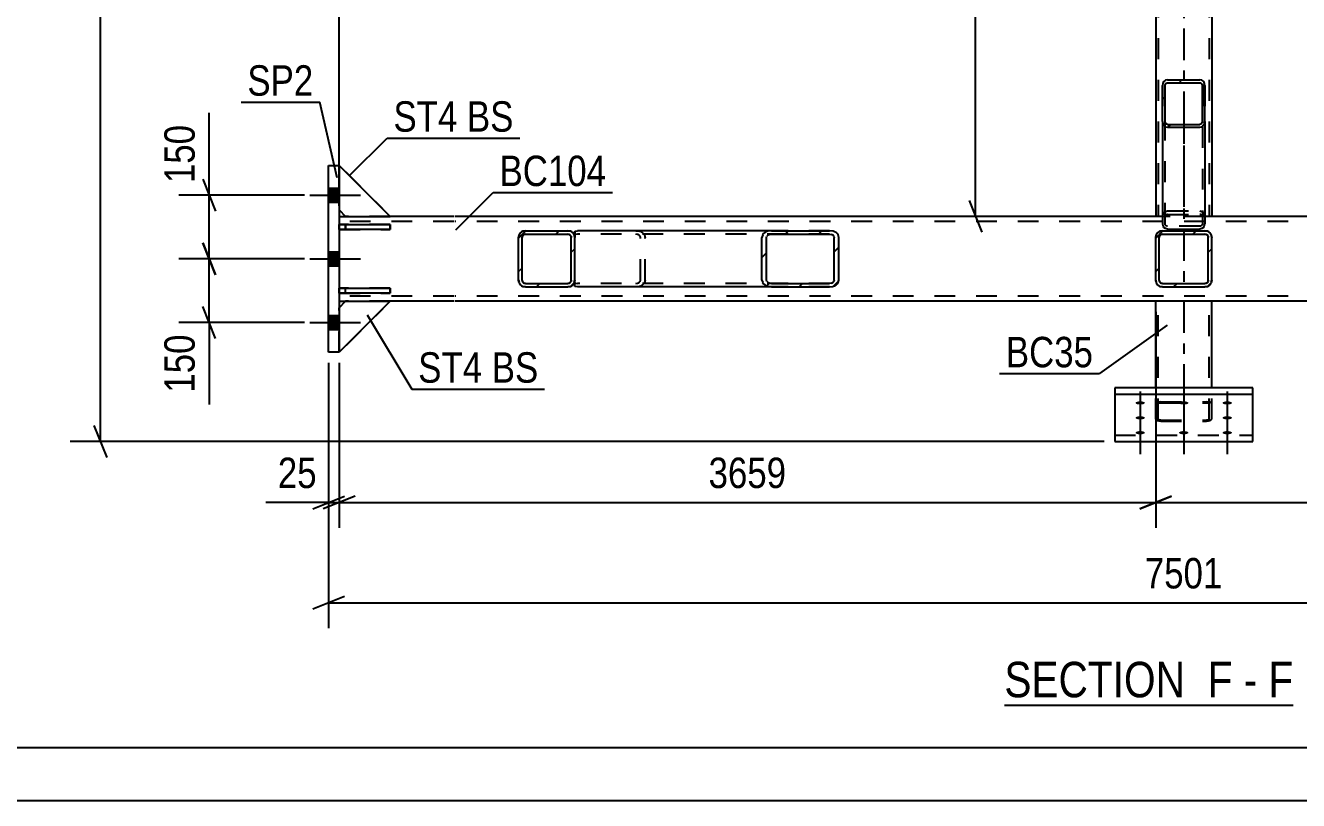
# Model space of a CAD drawing. Header units: millimetres. Extents: x -90 to 751, y -346 to 248.
# Drawn here: x 0.3 to 120.2, y -346.2 to -273.3 of the extents above; entities that cross this region are included whole.
import ezdxf

# ---------------------------------------------------------------- set-up
doc = ezdxf.new("R2010")
doc.units = ezdxf.units.MM
doc.linetypes.add('DXK_LINE_DOT2', pattern=[3.9198, 1.9599, -1.9599])
doc.linetypes.add('DXK_LINE_DOT3', pattern=[5.9187, 2.979, -0.9799, 0.9799, -0.9799])
doc.styles.add('Arial Narrow', font='ARIALN.TTF', dxfattribs={"height": 0.2})

# ---------------------------------------------------------------- blocks, each defined once
blk = doc.blocks.new('Unknown-389633021-1131')
at = {"color": 5, "linetype": 'Continuous'}
for p, q in [((-85.26, -341.23), (745.74, -341.23)), ((-90.26, -346.23), (750.74, -346.23))]:
    blk.add_line(p, q, dxfattribs=at)
blk = doc.blocks.new('Unknown-389633021-17 - 12815')
at = {"color": 6, "linetype": 'Continuous'}
blk.add_line((92.54, -337.26), (119.75, -337.26), dxfattribs=at)
at = {"color": 0, "linetype": 'Continuous'}
for points in [[(110.64, -336.51), (110.64, -333.01), (92.54, -333.01), (92.54, -336.51)], [(114.04, -336.51), (114.04, -333.01), (111.69, -333.01), (111.69, -336.51)], [(116.36, -336.51), (116.36, -333.01), (115.09, -333.01), (115.09, -336.51)], [(119.75, -336.51), (119.75, -333.01), (117.41, -333.01), (117.41, -336.51)]]:
    blk.add_wipeout(points, dxfattribs=at)
at = {"color": 7, "linetype": 'Continuous', "style": 'Arial Narrow'}
for s, p in [('SECTION ', (92.54, -336.51)), ('F', (111.69, -336.51)), ('F', (117.41, -336.51)), ('-', (115.09, -336.51))]:
    blk.add_text(s, height=3.34, dxfattribs=at).set_placement(p)
blk = doc.blocks.new('Part-389633021-12823 - 12815')
at = {"linetype": 'Continuous'}
h = blk.add_hatch(dxfattribs=at)
h.set_pattern_fill('', scale=0.7, style=0, pattern_type=0)
h.set_pattern_definition([(45, (111.7747, -221.967), (-1.57154, 1.57154), [])])
h.paths.add_polyline_path([(111.59, -222.07), (111.77, -221.97), (111.93, -221.66), (112.03, -221.21), (112.07, -220.67), (112.07, -213.05), (111.83, -213.05), (111.83, -220.67), (111.81, -220.94), (111.76, -221.17), (111.68, -221.32), (111.59, -221.37), (107.27, -221.37), (107.18, -221.32), (107.1, -221.17), (107.05, -220.94), (107.03, -220.67), (107.03, -213.05), (106.79, -213.05), (106.79, -220.67), (106.83, -221.21), (106.93, -221.66), (107.09, -221.97), (107.27, -222.07)])
at = {"color": 7, "linetype": 'DXK_LINE_DOT2'}
for p, q in [((106.83, -211.61), (106.79, -211.75)), ((106.79, -211.75), (106.79, -220.67)), ((106.93, -211.5), (106.83, -211.61)), ((107.09, -211.42), (106.93, -211.5)), ((107.03, -211.75), (107.05, -211.68)), ((107.03, -211.75), (107.03, -291.23)), ((107.05, -211.68), (107.1, -211.63)), ((107.27, -211.39), (107.09, -211.42)), ((107.1, -211.63), (107.18, -211.59)), ((107.18, -211.59), (107.27, -211.57)), ((111.59, -211.39), (107.27, -211.39)), ((111.59, -211.57), (107.27, -211.57)), ((111.77, -211.42), (111.59, -211.39)), ((111.59, -211.57), (111.68, -211.59)), ((111.68, -211.59), (111.76, -211.63)), ((111.76, -211.63), (111.81, -211.68)), ((111.93, -211.5), (111.77, -211.42)), ((111.81, -211.68), (111.83, -211.75)), ((111.83, -211.75), (111.83, -291.23)), ((112.03, -211.61), (111.93, -211.5)), ((112.07, -211.75), (112.03, -211.61)), ((112.07, -213.05), (112.07, -211.75)), ((112.07, -220.67), (112.07, -213.05)), ((112.07, -291.23), (106.79, -291.23))]:
    blk.add_line(p, q, dxfattribs=at)
at = {"color": 2, "linetype": 'Continuous'}
for p, q in [((106.79, -213.05), (107.03, -213.05)), ((106.79, -220.67), (106.79, -213.05)), ((107.03, -220.67), (107.03, -213.05)), ((112.07, -213.05), (111.83, -213.05)), ((111.83, -213.05), (111.83, -220.67)), ((112.07, -220.67), (112.07, -213.05)), ((106.79, -220.67), (106.79, -291.23)), ((106.79, -220.67), (106.83, -221.21)), ((107.05, -220.94), (107.03, -220.67)), ((107.27, -221.37), (107.18, -221.32)), ((107.27, -221.37), (111.59, -221.37)), ((111.68, -221.32), (111.59, -221.37)), ((111.83, -220.67), (111.81, -220.94)), ((112.03, -221.21), (112.07, -220.67)), ((112.07, -220.67), (112.07, -291.23)), ((107.09, -221.97), (107.27, -222.07)), ((107.27, -222.07), (111.59, -222.07)), ((111.59, -222.07), (111.77, -221.97))]:
    blk.add_line(p, q, dxfattribs=at)
at = {"color": 7, "linetype": 'DXK_LINE_DOT3'}
blk.add_line((109.43, -214.36), (109.43, -291.23), dxfattribs=at)
at = {"color": 2, "linetype": 'Continuous'}
for centre, radius, start, end in [((108.45, -221.08), 1.63, 184.648, 213.1155), ((107.86, -220.87), 0.816, 184.648, 213.1155), ((111, -220.87), 0.816, 326.8845, 355.352), ((110.41, -221.08), 1.63, 326.8845, 355.352)]:
    blk.add_arc(centre, radius, start, end, dxfattribs=at)
blk = doc.blocks.new('Part-389633021-12825 - 12815')
at = {"linetype": 'Continuous'}
h = blk.add_hatch(dxfattribs=at)
h.set_pattern_fill('', scale=0.7, style=0, pattern_type=0)
h.set_pattern_definition([(45, (111.1347, -282.7992), (-1.57154, 1.57154), [])])
h.paths.add_polyline_path([(110.95, -282.84), (111.13, -282.8), (111.29, -282.68), (111.39, -282.51), (111.43, -282.3), (111.43, -278.91), (111.39, -278.71), (111.29, -278.54), (111.13, -278.42), (110.95, -278.38), (107.91, -278.38), (107.73, -278.42), (107.57, -278.54), (107.47, -278.71), (107.43, -278.91), (107.43, -282.3), (107.47, -282.51), (107.57, -282.68), (107.73, -282.8), (107.91, -282.84)])
h.paths.add_polyline_path([(107.82, -282.55), (107.74, -282.49), (107.69, -282.41), (107.67, -282.3), (107.67, -278.91), (107.69, -278.81), (107.74, -278.72), (107.82, -278.67), (107.91, -278.65), (110.95, -278.65), (111.04, -278.67), (111.12, -278.72), (111.17, -278.81), (111.19, -278.91), (111.19, -282.3), (111.17, -282.41), (111.12, -282.49), (111.04, -282.55), (110.95, -282.57), (107.91, -282.57)])
at = {"color": 2, "linetype": 'Continuous'}
for p, q in [((107.47, -278.71), (107.43, -278.91)), ((107.43, -282.3), (107.43, -278.91)), ((107.67, -278.91), (107.69, -278.81)), ((107.67, -282.3), (107.67, -278.91)), ((107.69, -278.81), (107.74, -278.72)), ((107.91, -278.38), (107.73, -278.42)), ((107.74, -278.72), (107.82, -278.67)), ((107.82, -278.67), (107.91, -278.65)), ((107.91, -278.38), (110.95, -278.38)), ((107.91, -278.65), (110.95, -278.65)), ((111.13, -278.42), (110.95, -278.38)), ((110.95, -278.65), (111.04, -278.67)), ((111.04, -278.67), (111.12, -278.72)), ((111.12, -278.72), (111.17, -278.81)), ((111.17, -278.81), (111.19, -278.91)), ((111.19, -282.3), (111.19, -278.91)), ((111.43, -278.91), (111.39, -278.71)), ((111.43, -282.3), (111.43, -278.91)), ((107.43, -282.3), (107.43, -291.92)), ((107.43, -282.3), (107.47, -282.51)), ((107.69, -282.41), (107.67, -282.3)), ((107.74, -282.49), (107.69, -282.41)), ((107.73, -282.8), (107.91, -282.84)), ((107.82, -282.55), (107.74, -282.49)), ((107.91, -282.57), (107.82, -282.55)), ((107.91, -282.57), (110.95, -282.57)), ((107.91, -282.84), (110.95, -282.84)), ((111.04, -282.55), (110.95, -282.57)), ((110.95, -282.84), (111.13, -282.8)), ((111.12, -282.49), (111.04, -282.55)), ((111.17, -282.41), (111.12, -282.49)), ((111.19, -282.3), (111.17, -282.41)), ((111.39, -282.51), (111.43, -282.3)), ((111.43, -282.3), (111.43, -291.92)), ((107.43, -291.92), (107.47, -292.11)), ((107.47, -292.11), (107.52, -292.19)), ((107.57, -292.28), (107.52, -292.19)), ((107.73, -292.39), (107.57, -292.28)), ((107.91, -292.43), (107.73, -292.39)), ((107.91, -292.43), (110.95, -292.43)), ((111.13, -292.39), (110.95, -292.43)), ((111.29, -292.28), (111.13, -292.39)), ((111.34, -292.19), (111.29, -292.28)), ((111.34, -292.19), (111.39, -292.11)), ((111.39, -292.11), (111.43, -291.92))]:
    blk.add_line(p, q, dxfattribs=at)
at = {"color": 7, "linetype": 'DXK_LINE_DOT2'}
for p, q in [((107.43, -278.91), (107.43, -282.3)), ((107.67, -291.92), (107.67, -278.91)), ((111.19, -278.91), (111.19, -291.92)), ((111.43, -278.91), (111.43, -282.3)), ((107.43, -291.23), (107.45, -291.23)), ((107.7, -291.23), (107.43, -291.23)), ((107.45, -291.23), (107.47, -291.13)), ((107.47, -291.13), (107.57, -290.91)), ((107.57, -290.91), (107.73, -290.77)), ((107.74, -291.15), (107.7, -291.23)), ((107.73, -290.77), (107.91, -290.72)), ((107.82, -291.07), (107.74, -291.15)), ((107.91, -291.05), (107.82, -291.07)), ((107.91, -290.72), (110.95, -290.72)), ((107.91, -291.05), (110.95, -291.05)), ((110.95, -290.72), (111.13, -290.77)), ((111.04, -291.07), (110.95, -291.05)), ((111.12, -291.15), (111.04, -291.07)), ((111.16, -291.23), (111.12, -291.15)), ((111.13, -290.77), (111.29, -290.91)), ((111.43, -291.23), (111.16, -291.23)), ((111.29, -290.91), (111.39, -291.13)), ((111.39, -291.13), (111.41, -291.23)), ((111.41, -291.23), (111.43, -291.23)), ((107.69, -292.02), (107.67, -291.92)), ((107.74, -292.1), (107.69, -292.02)), ((107.82, -292.15), (107.74, -292.1)), ((107.91, -292.17), (107.82, -292.15)), ((110.95, -292.17), (107.91, -292.17)), ((111.04, -292.15), (110.95, -292.17)), ((111.12, -292.1), (111.04, -292.15)), ((111.17, -292.02), (111.12, -292.1)), ((111.19, -291.92), (111.17, -292.02))]:
    blk.add_line(p, q, dxfattribs=at)
at = {"color": 7, "linetype": 'DXK_LINE_DOT3'}
blk.add_line((109.43, -280.61), (109.43, -297.52), dxfattribs=at)
at = {"color": 2, "linetype": 'Continuous'}
for centre, start, end in [((107.95, -278.88), 115.7427, 160.5021), ((110.91, -278.88), 19.4979, 64.2573), ((107.95, -282.34), 199.4979, 244.2573), ((110.91, -282.34), 295.7427, 340.5021)]:
    blk.add_arc(centre, 0.511, start, end, dxfattribs=at)
blk = doc.blocks.new('Part-389633021-12817 - 12815')
at = {"linetype": 'Continuous'}
h = blk.add_hatch(dxfattribs=at)
h.set_pattern_fill('', scale=0.7, style=0, pattern_type=0)
h.set_pattern_definition([(45, (76.416, -297.8168), (-1.57154, 1.57154), [])])
h.paths.add_polyline_path([(76.08, -297.87), (76.42, -297.82), (76.7, -297.68), (76.89, -297.47), (76.96, -297.23), (76.96, -293.23), (76.89, -292.98), (76.7, -292.77), (76.42, -292.63), (76.08, -292.59), (70.59, -292.59), (70.25, -292.63), (69.97, -292.77), (69.78, -292.98), (69.71, -293.23), (69.71, -297.23), (69.78, -297.47), (69.97, -297.68), (70.25, -297.82), (70.59, -297.87)])
h.paths.add_polyline_path([(70.42, -297.52), (70.28, -297.45), (70.18, -297.35), (70.15, -297.23), (70.15, -293.23), (70.18, -293.1), (70.28, -293), (70.42, -292.93), (70.59, -292.91), (76.08, -292.91), (76.25, -292.93), (76.39, -293), (76.49, -293.1), (76.52, -293.23), (76.52, -297.23), (76.49, -297.35), (76.39, -297.45), (76.25, -297.52), (76.08, -297.55), (70.59, -297.55)])
at = {"color": 2, "linetype": 'Continuous'}
for p, q in [((52.07, -292.62), (52.33, -292.59)), ((52.07, -292.62), (52.07, -293.23)), ((70.59, -292.59), (52.33, -292.59)), ((69.78, -292.98), (69.71, -293.23)), ((69.71, -297.23), (69.71, -293.23)), ((70.15, -293.23), (70.18, -293.1)), ((70.15, -297.23), (70.15, -293.23)), ((70.59, -292.59), (70.25, -292.63)), ((70.42, -292.93), (70.59, -292.91)), ((70.59, -292.59), (76.08, -292.59)), ((70.59, -292.91), (76.08, -292.91)), ((76.42, -292.63), (76.08, -292.59)), ((76.08, -292.91), (76.25, -292.93)), ((76.49, -293.1), (76.52, -293.23)), ((76.52, -297.23), (76.52, -293.23)), ((76.96, -293.23), (76.89, -292.98)), ((76.96, -297.23), (76.96, -293.23)), ((52.07, -297.82), (52.07, -297.23)), ((69.71, -297.23), (69.78, -297.47)), ((70.18, -297.35), (70.15, -297.23)), ((76.52, -297.23), (76.49, -297.35)), ((76.89, -297.47), (76.96, -297.23)), ((52.07, -297.83), (52.07, -297.82)), ((52.33, -297.87), (52.07, -297.83)), ((70.59, -297.87), (52.33, -297.87)), ((70.25, -297.82), (70.59, -297.87)), ((70.59, -297.55), (70.42, -297.52)), ((70.59, -297.55), (76.08, -297.55)), ((70.59, -297.87), (76.08, -297.87)), ((76.25, -297.52), (76.08, -297.55)), ((76.08, -297.87), (76.42, -297.82))]:
    blk.add_line(p, q, dxfattribs=at)
at = {"color": 7, "linetype": 'DXK_LINE_DOT2'}
for p, q in [((52.07, -292.97), (52.07, -292.62)), ((52.16, -292.93), (52.07, -292.97)), ((52.07, -297.68), (52.07, -293.23)), ((52.33, -292.91), (52.16, -292.93)), ((76.08, -292.91), (52.33, -292.91)), ((57.82, -292.59), (58.16, -292.63)), ((57.99, -292.93), (57.82, -292.91)), ((58.26, -293.23), (58.23, -293.1)), ((58.26, -297.23), (58.26, -293.23)), ((58.63, -292.98), (58.7, -293.23)), ((58.7, -297.23), (58.7, -293.23)), ((76.08, -292.59), (70.59, -292.59)), ((58.23, -297.35), (58.26, -297.23)), ((58.7, -297.23), (58.63, -297.47)), ((52.07, -297.48), (52.16, -297.52)), ((52.16, -297.52), (52.33, -297.55)), ((76.08, -297.55), (52.33, -297.55)), ((57.82, -297.55), (57.99, -297.52)), ((58.16, -297.82), (57.82, -297.87)), ((76.08, -297.87), (70.59, -297.87))]:
    blk.add_line(p, q, dxfattribs=at)
for centre, radius, start, end in [((57.89, -293.32), 0.401, 32.4104, 75.4453), ((57.95, -293.41), 0.802, 32.4104, 75.4453), ((57.89, -297.13), 0.401, 284.5547, 327.5896), ((57.95, -297.04), 0.802, 284.5547, 327.5896)]:
    blk.add_arc(centre, radius, start, end, dxfattribs=at)
at = {"color": 2, "linetype": 'Continuous'}
for centre, radius, start, end in [((70.45, -293.41), 0.802, 104.5547, 147.5896), ((70.52, -293.32), 0.401, 104.5547, 147.5896), ((76.15, -293.32), 0.401, 32.4104, 75.4453), ((76.21, -293.41), 0.802, 32.4104, 75.4453), ((70.52, -297.13), 0.401, 212.4104, 255.4453), ((76.15, -297.13), 0.401, 284.5547, 327.5896), ((70.45, -297.04), 0.802, 212.4104, 255.4453), ((76.21, -297.04), 0.802, 284.5547, 327.5896)]:
    blk.add_arc(centre, radius, start, end, dxfattribs=at)
blk = doc.blocks.new('Part-389633021-12819 - 12815')
at = {"linetype": 'Continuous'}
h = blk.add_hatch(dxfattribs=at)
h.set_pattern_fill('', scale=0.7, style=0, pattern_type=0)
h.set_pattern_definition([(45, (51.676, -297.8168), (-1.57154, 1.57154), [])])
h.paths.add_polyline_path([(51.43, -297.87), (51.68, -297.82), (51.88, -297.68), (52.02, -297.47), (52.07, -297.23), (52.07, -293.23), (52.02, -292.98), (51.88, -292.77), (51.68, -292.63), (51.43, -292.59), (47.43, -292.59), (47.19, -292.63), (46.98, -292.77), (46.84, -292.98), (46.79, -293.23), (46.79, -297.23), (46.84, -297.47), (46.98, -297.68), (47.19, -297.82), (47.43, -297.87)])
h.paths.add_polyline_path([(47.31, -297.52), (47.2, -297.45), (47.14, -297.35), (47.11, -297.23), (47.11, -293.23), (47.14, -293.1), (47.2, -293), (47.31, -292.93), (47.43, -292.91), (51.43, -292.91), (51.55, -292.93), (51.66, -293), (51.73, -293.1), (51.75, -293.23), (51.75, -297.23), (51.73, -297.35), (51.66, -297.45), (51.55, -297.52), (51.43, -297.55), (47.43, -297.55)])
at = {"color": 7, "linetype": 'DXK_LINE_DOT2'}
for p, q in [((46.79, -293.23), (46.84, -292.98)), ((46.79, -297.23), (46.79, -293.23)), ((47.14, -293.1), (47.11, -293.23)), ((47.11, -297.23), (47.11, -293.23)), ((47.19, -292.63), (47.43, -292.59)), ((47.43, -292.91), (47.31, -292.93)), ((47.43, -292.59), (51.43, -292.59)), ((47.43, -292.91), (51.43, -292.91)), ((51.43, -292.59), (51.68, -292.63)), ((51.55, -292.93), (51.43, -292.91)), ((51.75, -293.23), (51.73, -293.1)), ((51.75, -297.23), (51.75, -293.23)), ((52.02, -292.98), (52.07, -293.23)), ((52.07, -297.23), (52.07, -293.23)), ((46.84, -297.47), (46.79, -297.23)), ((47.11, -297.23), (47.14, -297.35)), ((51.73, -297.35), (51.75, -297.23)), ((52.07, -297.23), (52.02, -297.47)), ((47.43, -297.87), (47.19, -297.82)), ((47.31, -297.52), (47.43, -297.55)), ((47.43, -297.55), (51.43, -297.55)), ((47.43, -297.87), (51.43, -297.87)), ((51.43, -297.55), (51.55, -297.52)), ((51.68, -297.82), (51.43, -297.87))]:
    blk.add_line(p, q, dxfattribs=at)
at = {"color": 2, "linetype": 'Continuous'}
for p, q in [((46.84, -292.98), (46.79, -293.23)), ((46.79, -297.23), (46.79, -293.23)), ((47.11, -293.23), (47.14, -293.1)), ((47.11, -297.23), (47.11, -293.23)), ((47.43, -292.59), (47.19, -292.63)), ((47.31, -292.93), (47.43, -292.91)), ((47.43, -292.59), (51.43, -292.59)), ((47.43, -292.91), (51.43, -292.91)), ((51.68, -292.63), (51.43, -292.59)), ((51.43, -292.91), (51.55, -292.93)), ((51.73, -293.1), (51.75, -293.23)), ((51.75, -297.23), (51.75, -293.23)), ((52.07, -293.23), (52.02, -292.98)), ((52.07, -297.23), (52.07, -293.23)), ((46.79, -297.23), (46.84, -297.47)), ((47.14, -297.35), (47.11, -297.23)), ((51.75, -297.23), (51.73, -297.35)), ((52.02, -297.47), (52.07, -297.23)), ((47.19, -297.82), (47.43, -297.87)), ((47.43, -297.55), (47.31, -297.52)), ((47.43, -297.55), (51.43, -297.55)), ((47.43, -297.87), (51.43, -297.87)), ((51.55, -297.52), (51.43, -297.55)), ((51.43, -297.87), (51.68, -297.82))]:
    blk.add_line(p, q, dxfattribs=at)
at = {"color": 7, "linetype": 'DXK_LINE_DOT2'}
for centre, radius, start, end in [((47.43, -293.23), 0.64, 112.5, 157.5), ((47.43, -293.23), 0.32, 112.5, 157.5), ((51.43, -293.23), 0.32, 22.5, 67.5), ((51.43, -293.23), 0.64, 22.5, 67.5), ((47.43, -297.23), 0.32, 202.5, 247.5), ((51.43, -297.23), 0.32, 292.5, 337.5), ((47.43, -297.23), 0.64, 202.5, 247.5), ((51.43, -297.23), 0.64, 292.5, 337.5)]:
    blk.add_arc(centre, radius, start, end, dxfattribs=at)
at = {"color": 2, "linetype": 'Continuous'}
for centre, radius, start, end in [((47.43, -293.23), 0.64, 112.5, 157.5), ((47.43, -293.23), 0.32, 112.5, 157.5), ((51.43, -293.23), 0.32, 22.5, 67.5), ((51.43, -293.23), 0.64, 22.5, 67.5), ((47.43, -297.23), 0.32, 202.5, 247.5), ((51.43, -297.23), 0.32, 292.5, 337.5), ((47.43, -297.23), 0.64, 202.5, 247.5), ((51.43, -297.23), 0.64, 292.5, 337.5)]:
    blk.add_arc(centre, radius, start, end, dxfattribs=at)
blk = doc.blocks.new('Part-389633021-12824 - 12815')
at = {"color": 2, "linetype": 'Continuous'}
for p, q in [((106.79, -307.38), (106.79, -299.23)), ((112.07, -307.38), (112.07, -299.23))]:
    blk.add_line(p, q, dxfattribs=at)
at = {"color": 7, "linetype": 'DXK_LINE_DOT2'}
for p, q in [((112.07, -299.23), (106.79, -299.23)), ((106.79, -299.23), (106.79, -299.23)), ((106.79, -299.23), (106.79, -299.23)), ((107.03, -310.34), (107.03, -299.23)), ((111.83, -310.34), (111.83, -299.23)), ((112.07, -299.23), (112.07, -299.23)), ((112.07, -299.23), (112.07, -299.23)), ((106.79, -310.34), (106.79, -307.38)), ((112.07, -310.34), (112.07, -307.38)), ((106.83, -308.8), (106.79, -308.86)), ((106.79, -310.34), (106.79, -308.86)), ((106.93, -308.74), (106.83, -308.8)), ((107.09, -308.71), (106.93, -308.74)), ((107.03, -308.86), (107.05, -308.83)), ((107.05, -308.83), (107.1, -308.8)), ((107.27, -308.7), (107.09, -308.71)), ((107.1, -308.8), (107.18, -308.78)), ((107.18, -308.78), (107.27, -308.78)), ((107.27, -308.7), (111.59, -308.7)), ((107.27, -308.78), (111.59, -308.78)), ((111.77, -308.71), (111.59, -308.7)), ((111.59, -308.78), (111.68, -308.78)), ((111.68, -308.78), (111.76, -308.8)), ((111.76, -308.8), (111.81, -308.83)), ((111.93, -308.74), (111.77, -308.71)), ((111.81, -308.83), (111.83, -308.86)), ((112.03, -308.8), (111.93, -308.74)), ((112.07, -308.86), (112.03, -308.8)), ((106.79, -310.34), (106.83, -310.4)), ((106.83, -310.4), (106.93, -310.45)), ((106.93, -310.45), (107.09, -310.49)), ((107.05, -310.37), (107.03, -310.34)), ((107.1, -310.4), (107.05, -310.37)), ((107.09, -310.49), (107.27, -310.5)), ((107.18, -310.41), (107.1, -310.4)), ((107.27, -310.42), (107.18, -310.41)), ((107.27, -310.42), (111.59, -310.42)), ((107.27, -310.5), (111.59, -310.5)), ((111.68, -310.41), (111.59, -310.42)), ((111.59, -310.5), (111.77, -310.49)), ((111.76, -310.4), (111.68, -310.41)), ((111.81, -310.37), (111.76, -310.4)), ((111.77, -310.49), (111.93, -310.45)), ((111.83, -310.34), (111.81, -310.37)), ((111.93, -310.45), (112.03, -310.4)), ((112.03, -310.4), (112.07, -310.34))]:
    blk.add_line(p, q, dxfattribs=at)
at = {"color": 7, "linetype": 'DXK_LINE_DOT3'}
blk.add_line((109.43, -299.23), (109.43, -309.6), dxfattribs=at)
blk = doc.blocks.new('Part-389633021-12832 - 12815')
at = {"color": 2, "linetype": 'Continuous'}
for p, q in [((28.89, -286.43), (29.89, -286.43)), ((28.89, -304.03), (28.89, -286.43)), ((29.89, -286.43), (29.89, -304.03)), ((29.89, -304.03), (28.89, -304.03))]:
    blk.add_line(p, q, dxfattribs=at)
blk = doc.blocks.new('Bolt-389633021-12900 - 12815')
at = {"linetype": 'Continuous'}
for points in [[(29.89, -289.89), (29.89, -288.57), (28.89, -288.57), (28.89, -289.89)], [(29.89, -289.89), (29.89, -288.57), (28.89, -288.57), (28.89, -289.89)], [(29.89, -289.89), (29.89, -288.57), (28.89, -288.57), (28.89, -289.89)], [(29.89, -289.89), (29.89, -288.57), (28.89, -288.57), (28.89, -289.89)], [(29.89, -295.89), (29.89, -294.57), (28.89, -294.57), (28.89, -295.89)], [(29.89, -295.89), (29.89, -294.57), (28.89, -294.57), (28.89, -295.89)], [(29.89, -301.89), (29.89, -300.57), (28.89, -300.57), (28.89, -301.89)], [(29.89, -301.89), (29.89, -300.57), (28.89, -300.57), (28.89, -301.89)], [(29.89, -301.89), (29.89, -300.57), (28.89, -300.57), (28.89, -301.89)], [(29.89, -301.89), (29.89, -300.57), (28.89, -300.57), (28.89, -301.89)]]:
    blk.add_hatch(color=1, dxfattribs=at).paths.add_polyline_path(points)
at = {"color": 1, "linetype": 'Continuous'}
for p, q in [((28.89, -288.57), (29.89, -288.57)), ((28.89, -288.57), (29.89, -288.57)), ((28.89, -288.57), (29.89, -288.57)), ((28.89, -288.57), (29.89, -288.57)), ((27.13, -289.23), (31.89, -289.23)), ((27.13, -289.23), (31.89, -289.23)), ((27.13, -289.23), (31.89, -289.23)), ((27.13, -289.23), (31.89, -289.23)), ((28.89, -289.89), (29.89, -289.89)), ((28.89, -289.89), (29.89, -289.89)), ((28.89, -289.89), (29.89, -289.89)), ((28.89, -289.89), (29.89, -289.89)), ((28.89, -294.57), (29.89, -294.57)), ((28.89, -294.57), (29.89, -294.57)), ((27.13, -295.23), (31.89, -295.23)), ((27.13, -295.23), (31.89, -295.23)), ((28.89, -295.89), (29.89, -295.89)), ((28.89, -295.89), (29.89, -295.89)), ((28.89, -300.57), (29.89, -300.57)), ((28.89, -300.57), (29.89, -300.57)), ((28.89, -300.57), (29.89, -300.57)), ((28.89, -300.57), (29.89, -300.57)), ((27.13, -301.23), (31.89, -301.23)), ((27.13, -301.23), (31.89, -301.23)), ((27.13, -301.23), (31.89, -301.23)), ((27.13, -301.23), (31.89, -301.23)), ((28.89, -301.89), (29.89, -301.89)), ((28.89, -301.89), (29.89, -301.89)), ((28.89, -301.89), (29.89, -301.89)), ((28.89, -301.89), (29.89, -301.89))]:
    blk.add_line(p, q, dxfattribs=at)
blk = doc.blocks.new('Bolt-389633021-12901 - 12815')
at = {"linetype": 'Continuous'}
for points in [[(105.33, -308.65), (105.42, -308.65), (105.51, -308.66), (105.59, -308.68), (105.66, -308.7), (105.71, -308.72), (105.75, -308.75), (105.77, -308.78), (105.77, -308.81), (105.75, -308.84), (105.71, -308.87), (105.66, -308.9), (105.59, -308.92), (105.51, -308.94), (105.42, -308.94), (105.33, -308.95), (105.24, -308.94), (105.15, -308.94), (105.07, -308.92), (105, -308.9), (104.95, -308.87), (104.91, -308.84), (104.89, -308.81), (104.89, -308.78), (104.91, -308.75), (104.95, -308.72), (105, -308.7), (105.07, -308.68), (105.15, -308.66), (105.24, -308.65)], [(109.43, -308.65), (109.52, -308.65), (109.61, -308.66), (109.69, -308.68), (109.76, -308.7), (109.81, -308.72), (109.85, -308.75), (109.87, -308.78), (109.87, -308.81), (109.85, -308.84), (109.81, -308.87), (109.76, -308.9), (109.69, -308.92), (109.61, -308.94), (109.52, -308.94), (109.43, -308.95), (109.34, -308.94), (109.25, -308.94), (109.17, -308.92), (109.1, -308.9), (109.05, -308.87), (109.01, -308.84), (108.99, -308.81), (108.99, -308.78), (109.01, -308.75), (109.05, -308.72), (109.1, -308.7), (109.17, -308.68), (109.25, -308.66), (109.34, -308.65)], [(113.53, -308.65), (113.62, -308.65), (113.71, -308.66), (113.79, -308.68), (113.86, -308.7), (113.91, -308.72), (113.95, -308.75), (113.97, -308.78), (113.97, -308.81), (113.95, -308.84), (113.91, -308.87), (113.86, -308.9), (113.79, -308.92), (113.71, -308.94), (113.62, -308.94), (113.53, -308.95), (113.44, -308.94), (113.35, -308.94), (113.27, -308.92), (113.2, -308.9), (113.15, -308.87), (113.11, -308.84), (113.09, -308.81), (113.09, -308.78), (113.11, -308.75), (113.15, -308.72), (113.2, -308.7), (113.27, -308.68), (113.35, -308.66), (113.44, -308.65)], [(105.33, -310.05), (105.42, -310.05), (105.51, -310.06), (105.59, -310.08), (105.66, -310.1), (105.71, -310.12), (105.75, -310.15), (105.77, -310.18), (105.77, -310.22), (105.75, -310.25), (105.71, -310.28), (105.66, -310.3), (105.59, -310.32), (105.51, -310.34), (105.42, -310.35), (105.33, -310.35), (105.24, -310.35), (105.15, -310.34), (105.07, -310.32), (105, -310.3), (104.95, -310.28), (104.91, -310.25), (104.89, -310.22), (104.89, -310.18), (104.91, -310.15), (104.95, -310.12), (105, -310.1), (105.07, -310.08), (105.15, -310.06), (105.24, -310.05)], [(113.53, -310.05), (113.62, -310.05), (113.71, -310.06), (113.79, -310.08), (113.86, -310.1), (113.91, -310.12), (113.95, -310.15), (113.97, -310.18), (113.97, -310.22), (113.95, -310.25), (113.91, -310.28), (113.86, -310.3), (113.79, -310.32), (113.71, -310.34), (113.62, -310.35), (113.53, -310.35), (113.44, -310.35), (113.35, -310.34), (113.27, -310.32), (113.2, -310.3), (113.15, -310.28), (113.11, -310.25), (113.09, -310.22), (113.09, -310.18), (113.11, -310.15), (113.15, -310.12), (113.2, -310.1), (113.27, -310.08), (113.35, -310.06), (113.44, -310.05)], [(105.33, -311.45), (105.42, -311.45), (105.51, -311.46), (105.59, -311.48), (105.66, -311.5), (105.71, -311.53), (105.75, -311.56), (105.77, -311.59), (105.77, -311.62), (105.75, -311.65), (105.71, -311.68), (105.66, -311.7), (105.59, -311.72), (105.51, -311.74), (105.42, -311.75), (105.33, -311.75), (105.24, -311.75), (105.15, -311.74), (105.07, -311.72), (105, -311.7), (104.95, -311.68), (104.91, -311.65), (104.89, -311.62), (104.89, -311.59), (104.91, -311.56), (104.95, -311.53), (105, -311.5), (105.07, -311.48), (105.15, -311.46), (105.24, -311.45)], [(109.43, -311.45), (109.52, -311.45), (109.61, -311.46), (109.69, -311.48), (109.76, -311.5), (109.81, -311.53), (109.85, -311.56), (109.87, -311.59), (109.87, -311.62), (109.85, -311.65), (109.81, -311.68), (109.76, -311.7), (109.69, -311.72), (109.61, -311.74), (109.52, -311.75), (109.43, -311.75), (109.34, -311.75), (109.25, -311.74), (109.17, -311.72), (109.1, -311.7), (109.05, -311.68), (109.01, -311.65), (108.99, -311.62), (108.99, -311.59), (109.01, -311.56), (109.05, -311.53), (109.1, -311.5), (109.17, -311.48), (109.25, -311.46), (109.34, -311.45)], [(113.53, -311.45), (113.62, -311.45), (113.71, -311.46), (113.79, -311.48), (113.86, -311.5), (113.91, -311.53), (113.95, -311.56), (113.97, -311.59), (113.97, -311.62), (113.95, -311.65), (113.91, -311.68), (113.86, -311.7), (113.79, -311.72), (113.71, -311.74), (113.62, -311.75), (113.53, -311.75), (113.44, -311.75), (113.35, -311.74), (113.27, -311.72), (113.2, -311.7), (113.15, -311.68), (113.11, -311.65), (113.09, -311.62), (113.09, -311.59), (113.11, -311.56), (113.15, -311.53), (113.2, -311.5), (113.27, -311.48), (113.35, -311.46), (113.44, -311.45)]]:
    blk.add_hatch(color=1, dxfattribs=at).paths.add_polyline_path(points)
at = {"color": 1, "linetype": 'Continuous'}
for p, q in [((105.33, -307.71), (105.33, -310.83)), ((109.43, -307.71), (109.43, -310.83)), ((113.53, -307.71), (113.53, -310.83)), ((105.33, -309.11), (105.33, -312.23)), ((113.53, -309.11), (113.53, -312.23)), ((105.33, -310.51), (105.33, -313.63)), ((109.43, -310.51), (109.43, -313.63)), ((113.53, -310.51), (113.53, -313.63))]:
    blk.add_line(p, q, dxfattribs=at)
blk = doc.blocks.new('Part-389633021-12843 - 12815')
at = {"color": 7, "linetype": 'DXK_LINE_DOT2'}
for p, q in [((34.69, -291.23), (29.89, -286.43)), ((29.89, -286.43), (29.89, -290.63)), ((29.89, -290.63), (30.49, -291.23)), ((30.49, -291.23), (34.69, -291.23))]:
    blk.add_line(p, q, dxfattribs=at)
blk = doc.blocks.new('Part-389633021-12844 - 12815')
at = {"color": 2, "linetype": 'Continuous'}
for p, q in [((34.69, -291.23), (29.89, -286.43)), ((29.89, -290.63), (30.49, -291.23)), ((30.49, -291.23), (34.69, -291.23))]:
    blk.add_line(p, q, dxfattribs=at)
at = {"color": 7, "linetype": 'DXK_LINE_DOT2'}
blk.add_line((29.89, -286.43), (29.89, -290.63), dxfattribs=at)
blk = doc.blocks.new('Part-389633021-12845 - 12815')
at = {"color": 7, "linetype": 'DXK_LINE_DOT2'}
for p, q in [((34.69, -291.23), (29.89, -286.43)), ((29.89, -286.43), (29.89, -290.63)), ((29.89, -290.63), (30.49, -291.23)), ((30.49, -291.23), (34.69, -291.23))]:
    blk.add_line(p, q, dxfattribs=at)
blk = doc.blocks.new('Part-389633021-12846 - 12815')
at = {"color": 7, "linetype": 'DXK_LINE_DOT2'}
for p, q in [((29.89, -299.83), (30.49, -299.23)), ((34.69, -299.23), (29.89, -304.03)), ((30.49, -299.23), (34.69, -299.23)), ((29.89, -304.03), (29.89, -299.83))]:
    blk.add_line(p, q, dxfattribs=at)
blk = doc.blocks.new('Part-389633021-12847 - 12815')
at = {"color": 2, "linetype": 'Continuous'}
for p, q in [((29.89, -299.83), (30.49, -299.23)), ((34.69, -299.23), (29.89, -304.03)), ((30.49, -299.23), (34.69, -299.23))]:
    blk.add_line(p, q, dxfattribs=at)
at = {"color": 7, "linetype": 'DXK_LINE_DOT2'}
blk.add_line((29.89, -304.03), (29.89, -299.83), dxfattribs=at)
blk = doc.blocks.new('Part-389633021-12848 - 12815')
at = {"color": 7, "linetype": 'DXK_LINE_DOT2'}
for p, q in [((29.89, -299.83), (30.49, -299.23)), ((34.69, -299.23), (29.89, -304.03)), ((30.49, -299.23), (34.69, -299.23)), ((29.89, -304.03), (29.89, -299.83))]:
    blk.add_line(p, q, dxfattribs=at)
blk = doc.blocks.new('Part-389633021-12849 - 12815')
at = {"color": 7, "linetype": 'DXK_LINE_DOT2'}
for p, q in [((34.69, -297.99), (29.89, -297.99)), ((29.89, -297.99), (29.89, -298.47)), ((29.89, -298.47), (34.69, -298.47)), ((30.49, -298.47), (30.49, -297.99)), ((34.69, -298.47), (34.69, -297.99))]:
    blk.add_line(p, q, dxfattribs=at)
blk = doc.blocks.new('Part-389633021-12850 - 12815')
at = {"color": 7, "linetype": 'DXK_LINE_DOT2'}
for p, q in [((34.69, -291.99), (29.89, -291.99)), ((29.89, -291.99), (29.89, -292.47)), ((29.89, -292.47), (34.69, -292.47)), ((30.49, -291.99), (30.49, -292.47)), ((34.69, -292.47), (34.69, -291.99))]:
    blk.add_line(p, q, dxfattribs=at)
blk = doc.blocks.new('Part-389633021-12851 - 12815')
at = {"color": 2, "linetype": 'Continuous'}
for p, q in [((29.89, -297.99), (34.69, -297.99)), ((29.89, -298.47), (29.89, -297.99)), ((34.69, -298.47), (29.89, -298.47)), ((34.69, -297.99), (34.69, -298.47))]:
    blk.add_line(p, q, dxfattribs=at)
at = {"color": 7, "linetype": 'DXK_LINE_DOT2'}
blk.add_line((30.49, -298.47), (30.49, -297.99), dxfattribs=at)
blk = doc.blocks.new('Part-389633021-12852 - 12815')
at = {"color": 2, "linetype": 'Continuous'}
for p, q in [((29.89, -291.99), (34.69, -291.99)), ((29.89, -292.47), (29.89, -291.99)), ((34.69, -292.47), (29.89, -292.47)), ((34.69, -291.99), (34.69, -292.47))]:
    blk.add_line(p, q, dxfattribs=at)
at = {"color": 7, "linetype": 'DXK_LINE_DOT2'}
blk.add_line((30.49, -292.47), (30.49, -291.99), dxfattribs=at)
blk = doc.blocks.new('Part-389633021-12853 - 12815')
at = {"color": 2, "linetype": 'Continuous'}
for p, q in [((115.93, -307.38), (102.93, -307.38)), ((102.93, -307.38), (102.93, -312.42)), ((102.93, -307.98), (115.93, -307.98)), ((115.93, -312.42), (115.93, -307.38)), ((102.93, -312.42), (115.93, -312.42))]:
    blk.add_line(p, q, dxfattribs=at)
at = {"color": 7, "linetype": 'DXK_LINE_DOT2'}
blk.add_line((102.93, -311.82), (115.93, -311.82), dxfattribs=at)
blk = doc.blocks.new('Part-389633021-12873 - 12815')
at = {"linetype": 'Continuous'}
h = blk.add_hatch(dxfattribs=at)
h.set_pattern_fill('', scale=0.7, style=0, pattern_type=0)
h.set_pattern_definition([(45, (111.676, -297.8168), (-1.57154, 1.57154), [])])
h.paths.add_polyline_path([(111.43, -297.87), (111.68, -297.82), (111.88, -297.68), (112.02, -297.47), (112.07, -297.23), (112.07, -293.23), (112.02, -292.98), (111.88, -292.77), (111.68, -292.63), (111.43, -292.59), (107.43, -292.59), (107.19, -292.63), (106.98, -292.77), (106.84, -292.98), (106.79, -293.23), (106.79, -297.23), (106.84, -297.47), (106.98, -297.68), (107.19, -297.82), (107.43, -297.87)])
h.paths.add_polyline_path([(107.31, -297.52), (107.2, -297.45), (107.14, -297.35), (107.11, -297.23), (107.11, -293.23), (107.14, -293.1), (107.2, -293), (107.31, -292.93), (107.43, -292.91), (111.43, -292.91), (111.55, -292.93), (111.66, -293), (111.73, -293.1), (111.75, -293.23), (111.75, -297.23), (111.73, -297.35), (111.66, -297.45), (111.55, -297.52), (111.43, -297.55), (107.43, -297.55)])
at = {"color": 7, "linetype": 'DXK_LINE_DOT2'}
for p, q in [((106.79, -293.23), (106.84, -292.98)), ((106.79, -297.23), (106.79, -293.23)), ((107.14, -293.1), (107.11, -293.23)), ((107.11, -297.23), (107.11, -293.23)), ((107.19, -292.63), (107.43, -292.59)), ((107.43, -292.91), (107.31, -292.93)), ((107.43, -292.59), (111.43, -292.59)), ((107.43, -292.91), (111.43, -292.91)), ((111.43, -292.59), (111.68, -292.63)), ((111.55, -292.93), (111.43, -292.91)), ((111.75, -293.23), (111.73, -293.1)), ((111.75, -297.23), (111.75, -293.23)), ((112.02, -292.98), (112.07, -293.23)), ((112.07, -297.23), (112.07, -293.23)), ((106.84, -297.47), (106.79, -297.23)), ((107.11, -297.23), (107.14, -297.35)), ((111.73, -297.35), (111.75, -297.23)), ((112.07, -297.23), (112.02, -297.47)), ((107.43, -297.87), (107.19, -297.82)), ((107.31, -297.52), (107.43, -297.55)), ((107.43, -297.55), (111.43, -297.55)), ((107.43, -297.87), (111.43, -297.87)), ((111.43, -297.55), (111.55, -297.52)), ((111.68, -297.82), (111.43, -297.87))]:
    blk.add_line(p, q, dxfattribs=at)
at = {"color": 2, "linetype": 'Continuous'}
for p, q in [((106.84, -292.98), (106.79, -293.23)), ((106.79, -297.23), (106.79, -293.23)), ((107.11, -293.23), (107.14, -293.1)), ((107.11, -297.23), (107.11, -293.23)), ((107.43, -292.59), (107.19, -292.63)), ((107.31, -292.93), (107.43, -292.91)), ((107.43, -292.59), (111.43, -292.59)), ((107.43, -292.91), (111.43, -292.91)), ((111.68, -292.63), (111.43, -292.59)), ((111.43, -292.91), (111.55, -292.93)), ((111.73, -293.1), (111.75, -293.23)), ((111.75, -297.23), (111.75, -293.23)), ((112.07, -293.23), (112.02, -292.98)), ((112.07, -297.23), (112.07, -293.23)), ((106.79, -297.23), (106.84, -297.47)), ((107.14, -297.35), (107.11, -297.23)), ((111.75, -297.23), (111.73, -297.35)), ((112.02, -297.47), (112.07, -297.23)), ((107.19, -297.82), (107.43, -297.87)), ((107.43, -297.55), (107.31, -297.52)), ((107.43, -297.55), (111.43, -297.55)), ((107.43, -297.87), (111.43, -297.87)), ((111.55, -297.52), (111.43, -297.55)), ((111.43, -297.87), (111.68, -297.82))]:
    blk.add_line(p, q, dxfattribs=at)
at = {"color": 7, "linetype": 'DXK_LINE_DOT2'}
for centre, radius, start, end in [((107.43, -293.23), 0.64, 112.5, 157.5), ((107.43, -293.23), 0.32, 112.5, 157.5), ((111.43, -293.23), 0.32, 22.5, 67.5), ((111.43, -293.23), 0.64, 22.5, 67.5), ((107.43, -297.23), 0.32, 202.5, 247.5), ((111.43, -297.23), 0.32, 292.5, 337.5), ((107.43, -297.23), 0.64, 202.5, 247.5), ((111.43, -297.23), 0.64, 292.5, 337.5)]:
    blk.add_arc(centre, radius, start, end, dxfattribs=at)
at = {"color": 2, "linetype": 'Continuous'}
for centre, radius, start, end in [((107.43, -293.23), 0.64, 112.5, 157.5), ((107.43, -293.23), 0.32, 112.5, 157.5), ((111.43, -293.23), 0.32, 22.5, 67.5), ((111.43, -293.23), 0.64, 22.5, 67.5), ((107.43, -297.23), 0.32, 202.5, 247.5), ((111.43, -297.23), 0.32, 292.5, 337.5), ((107.43, -297.23), 0.64, 202.5, 247.5), ((111.43, -297.23), 0.64, 292.5, 337.5)]:
    blk.add_arc(centre, radius, start, end, dxfattribs=at)
blk = doc.blocks.new('Part-389633021-12878 - 12815')
at = {"color": 2, "linetype": 'Continuous'}
for p, q in [((29.89, -291.23), (30.49, -291.23)), ((40.69, -291.23), (34.69, -291.23)), ((107.43, -291.23), (40.79, -291.23)), ((178.07, -291.23), (111.43, -291.23)), ((29.89, -299.23), (30.49, -299.23)), ((40.69, -299.23), (34.69, -299.23)), ((178.07, -299.23), (40.79, -299.23))]:
    blk.add_line(p, q, dxfattribs=at)
at = {"color": 7, "linetype": 'DXK_LINE_DOT2'}
for p, q in [((29.89, -291.23), (29.89, -299.23)), ((34.69, -291.23), (30.49, -291.23)), ((111.43, -291.23), (107.43, -291.23)), ((40.69, -291.71), (29.89, -291.71)), ((178.07, -291.71), (40.79, -291.71)), ((40.69, -298.75), (29.89, -298.75)), ((34.69, -299.23), (30.49, -299.23)), ((178.07, -298.75), (40.79, -298.75))]:
    blk.add_line(p, q, dxfattribs=at)
blk = doc.blocks.new('StraightDimension-389633021-14377 - 12815')
at = {"color": 7, "linetype": 'Continuous'}
for p, q in [((29.89, -290.23), (29.89, -202.39)), ((106.79, -213.49), (106.79, -202.39)), ((31.39, -204.64), (28.39, -205.84)), ((105.29, -205.84), (108.29, -204.64)), ((29.89, -205.24), (106.79, -205.24))]:
    blk.add_line(p, q, dxfattribs=at)
at = {"color": 0}
blk.add_wipeout([(72.6, -204.49), (72.6, -200.29), (64.08, -200.29), (64.08, -204.49)], dxfattribs=at)
at = {"color": 3, "style": 'Arial Narrow'}
blk.add_text('3659', height=2.863, dxfattribs=at).set_placement((64.68, -203.89))
blk = doc.blocks.new('StraightDimension-389633021-14723 - 12815')
at = {"color": 7, "linetype": 'Continuous'}
for p, q in [((106.79, -300.23), (106.79, -320.56)), ((188.97, -305.03), (188.97, -320.56)), ((108.29, -317.56), (105.29, -318.76)), ((187.47, -318.76), (190.47, -317.56)), ((106.79, -318.16), (188.97, -318.16))]:
    blk.add_line(p, q, dxfattribs=at)
at = {"color": 0}
blk.add_wipeout([(152.14, -317.41), (152.14, -313.21), (143.62, -313.21), (143.62, -317.41)], dxfattribs=at)
at = {"color": 3, "style": 'Arial Narrow'}
blk.add_text('3792', height=2.863, dxfattribs=at).set_placement((144.22, -316.81))
blk = doc.blocks.new('StraightDimension-389633021-14724 - 12815')
at = {"color": 7, "linetype": 'Continuous'}
for p, q in [((106.79, -300.23), (106.79, -320.56)), ((29.89, -305.03), (29.89, -320.56)), ((31.39, -317.56), (28.39, -318.76)), ((105.29, -318.76), (108.29, -317.56)), ((29.89, -318.16), (106.79, -318.16))]:
    blk.add_line(p, q, dxfattribs=at)
at = {"color": 0}
blk.add_wipeout([(72.6, -317.41), (72.6, -313.21), (64.08, -313.21), (64.08, -317.41)], dxfattribs=at)
at = {"color": 3, "style": 'Arial Narrow'}
blk.add_text('3659', height=2.863, dxfattribs=at).set_placement((64.68, -316.81))
blk = doc.blocks.new('StraightDimension-389633021-25392 - 12815')
at = {"color": 7, "linetype": 'Continuous'}
for p, q in [((17.03, -293.73), (18.23, -296.73)), ((26.63, -295.23), (14.78, -295.23)), ((17.63, -301.23), (17.63, -295.23)), ((18.23, -302.73), (17.03, -299.73)), ((26.63, -301.23), (14.78, -301.23)), ((17.63, -301.23), (17.63, -308.96)), ((17.63, -301.23), (17.63, -308.96))]:
    blk.add_line(p, q, dxfattribs=at)
at = {"color": 0}
blk.add_wipeout([(16.88, -301.75), (12.68, -301.75), (12.68, -308.43), (16.88, -308.43)], dxfattribs=at)
at = {"color": 3, "style": 'Arial Narrow'}
blk.add_text('150', height=2.863, rotation=90.0002, dxfattribs=at).set_placement((16.28, -307.83))
blk = doc.blocks.new('StraightDimension-389633021-25391 - 12815')
at = {"color": 7, "linetype": 'Continuous'}
for p, q in [((17.63, -289.23), (17.63, -281.49)), ((17.63, -289.23), (17.63, -281.49)), ((17.03, -287.73), (18.23, -290.73)), ((26.63, -289.23), (14.78, -289.23)), ((17.63, -295.23), (17.63, -289.23)), ((18.23, -296.73), (17.03, -293.73)), ((26.63, -295.23), (14.78, -295.23))]:
    blk.add_line(p, q, dxfattribs=at)
at = {"color": 0}
blk.add_wipeout([(16.88, -282.02), (12.68, -282.02), (12.68, -288.7), (16.88, -288.7)], dxfattribs=at)
at = {"color": 3, "style": 'Arial Narrow'}
blk.add_text('150', height=2.863, rotation=90.0002, dxfattribs=at).set_placement((16.28, -288.1))
blk = doc.blocks.new('StraightDimension-389633021-13608 - 12815')
at = {"color": 7, "linetype": 'Continuous'}
for p, q in [((7.99, -212.38), (6.79, -209.38)), ((105.39, -210.88), (4.54, -210.88)), ((7.39, -312.42), (7.39, -210.88)), ((6.79, -310.92), (7.99, -313.92)), ((101.93, -312.42), (4.54, -312.42))]:
    blk.add_line(p, q, dxfattribs=at)
at = {"color": 0}
blk.add_wipeout([(6.64, -257.4), (2.44, -257.4), (2.44, -265.91), (6.64, -265.91)], dxfattribs=at)
at = {"color": 3, "style": 'Arial Narrow'}
blk.add_text('2539', height=2.863, rotation=90.0002, dxfattribs=at).set_placement((6.04, -265.31))
blk = doc.blocks.new('StraightDimension-389633021-14063 - 12815')
at = {"color": 7, "linetype": 'Continuous'}
for p, q in [((90.42, -212.38), (89.22, -209.38)), ((105.39, -210.88), (86.97, -210.88)), ((89.82, -291.23), (89.82, -210.88)), ((89.22, -289.73), (90.42, -292.73)), ((105.79, -291.23), (86.97, -291.23))]:
    blk.add_line(p, q, dxfattribs=at)
at = {"color": 0}
blk.add_wipeout([(89.07, -246.8), (84.87, -246.8), (84.87, -255.31), (89.07, -255.31)], dxfattribs=at)
at = {"color": 3, "style": 'Arial Narrow'}
blk.add_text('2009', height=2.863, rotation=90.0002, dxfattribs=at).set_placement((88.47, -254.71))
blk = doc.blocks.new('StraightDimension-389633021-14376 - 12815')
at = {"color": 7, "linetype": 'Continuous'}
for p, q in [((106.79, -213.49), (106.79, -202.39)), ((188.97, -290.23), (188.97, -202.39)), ((108.29, -204.64), (105.29, -205.84)), ((187.47, -205.84), (190.47, -204.64)), ((106.79, -205.24), (188.97, -205.24))]:
    blk.add_line(p, q, dxfattribs=at)
at = {"color": 0}
blk.add_wipeout([(152.14, -204.49), (152.14, -200.29), (143.62, -200.29), (143.62, -204.49)], dxfattribs=at)
at = {"color": 3, "style": 'Arial Narrow'}
blk.add_text('3792', height=2.863, dxfattribs=at).set_placement((144.22, -203.89))
blk = doc.blocks.new('StraightDimension-389633021-14580 - 12815')
at = {"color": 7, "linetype": 'Continuous'}
for p, q in [((28.89, -305.03), (28.89, -330.01)), ((30.39, -327.01), (27.39, -328.21)), ((28.89, -327.61), (189.97, -327.61))]:
    blk.add_line(p, q, dxfattribs=at)
at = {"color": 0}
blk.add_wipeout([(113.69, -326.86), (113.69, -322.66), (105.17, -322.66), (105.17, -326.86)], dxfattribs=at)
at = {"color": 3, "style": 'Arial Narrow'}
blk.add_text('7501', height=2.863, dxfattribs=at).set_placement((105.77, -326.26))
blk = doc.blocks.new('StraightDimension-389633021-14725 - 12815')
at = {"color": 7, "linetype": 'Continuous'}
for p, q in [((28.89, -305.03), (28.89, -320.56)), ((29.89, -305.03), (29.89, -320.56)), ((27.39, -318.76), (30.39, -317.56)), ((31.39, -317.56), (28.39, -318.76)), ((28.89, -318.16), (22.99, -318.16)), ((28.89, -318.16), (22.99, -318.16)), ((28.89, -318.16), (29.89, -318.16))]:
    blk.add_line(p, q, dxfattribs=at)
at = {"color": 0}
blk.add_wipeout([(28.37, -317.41), (28.37, -313.21), (23.51, -313.21), (23.51, -317.41)], dxfattribs=at)
at = {"color": 3, "style": 'Arial Narrow'}
blk.add_text('25', height=2.863, dxfattribs=at).set_placement((24.11, -316.81))
blk = doc.blocks.new('MarkSet-389633021-13977 - 12815')
at = {"color": 30, "linetype": 'Continuous'}
for p, q in [((30.86, -287.4), (34.4, -283.86)), ((34.4, -283.86), (46.91, -283.86))]:
    blk.add_line(p, q, dxfattribs=at)
at = {"color": 0}
for points in [[(41.02, -283.26), (41.02, -280.26), (35, -280.26), (35, -283.26)], [(46.31, -283.26), (46.31, -280.26), (41.92, -280.26), (41.92, -283.26)]]:
    blk.add_wipeout(points, dxfattribs=at)
for points in [[(41.02, -283.26), (41.02, -280.26), (35, -280.26), (35, -283.26)], [(46.31, -283.26), (46.31, -280.26), (41.92, -280.26), (41.92, -283.26)]]:
    blk.add_wipeout(points, dxfattribs=at)
at = {"color": 3, "style": 'Arial Narrow'}
for s, p in [('ST4', (35, -283.26)), ('BS', (41.92, -283.26))]:
    blk.add_text(s, height=2.863, dxfattribs=at).set_placement(p)
blk = doc.blocks.new('Mark-389633021-14533 - 12815')
at = {"color": 30, "linetype": 'Continuous'}
for p in [(107.86, -301.49), (92.08, -306.04)]:
    blk.add_line(p, (101.5, -306.04), dxfattribs=at)
at = {"color": 0}
blk.add_wipeout([(100.9, -305.44), (100.9, -302.44), (92.68, -302.44), (92.68, -305.44)], dxfattribs=at)
blk.add_wipeout([(100.9, -305.44), (100.9, -302.44), (92.68, -302.44), (92.68, -305.44)], dxfattribs=at)
at = {"color": 3, "style": 'Arial Narrow'}
blk.add_text('BC35', height=2.863, dxfattribs=at).set_placement((92.68, -305.44))
blk = doc.blocks.new('MarkSet-389633021-13992 - 12815')
at = {"color": 30, "linetype": 'Continuous'}
for p, q in [((32.51, -300.5), (36.73, -307.49)), ((36.73, -307.49), (49.24, -307.49))]:
    blk.add_line(p, q, dxfattribs=at)
at = {"color": 0}
for points in [[(43.36, -306.89), (43.36, -303.89), (37.33, -303.89), (37.33, -306.89)], [(48.64, -306.89), (48.64, -303.89), (44.26, -303.89), (44.26, -306.89)]]:
    blk.add_wipeout(points, dxfattribs=at)
for points in [[(43.36, -306.89), (43.36, -303.89), (37.33, -303.89), (37.33, -306.89)], [(48.64, -306.89), (48.64, -303.89), (44.26, -303.89), (44.26, -306.89)]]:
    blk.add_wipeout(points, dxfattribs=at)
at = {"color": 3, "style": 'Arial Narrow'}
for s, p in [('ST4', (37.33, -306.89)), ('BS', (44.26, -306.89))]:
    blk.add_text(s, height=2.863, dxfattribs=at).set_placement(p)
blk = doc.blocks.new('Mark-389633021-13998 - 12815')
at = {"color": 30, "linetype": 'Continuous'}
for p in [(20.64, -280.47), (29.69, -287.61)]:
    blk.add_line(p, (28.05, -280.47), dxfattribs=at)
at = {"color": 0}
blk.add_wipeout([(27.45, -279.87), (27.45, -276.87), (21.24, -276.87), (21.24, -279.87)], dxfattribs=at)
blk.add_wipeout([(27.45, -279.87), (27.45, -276.87), (21.24, -276.87), (21.24, -279.87)], dxfattribs=at)
at = {"color": 3, "style": 'Arial Narrow'}
blk.add_text('SP2', height=2.863, dxfattribs=at).set_placement((21.24, -279.87))
blk = doc.blocks.new('Mark-389633021-14491 - 12815')
at = {"color": 30, "linetype": 'Continuous'}
for p, q in [((40.86, -292.51), (44.39, -288.98)), ((44.39, -288.98), (55.64, -288.98))]:
    blk.add_line(p, q, dxfattribs=at)
at = {"color": 0}
blk.add_wipeout([(55.04, -288.38), (55.04, -285.38), (44.99, -285.38), (44.99, -288.38)], dxfattribs=at)
blk.add_wipeout([(55.04, -288.38), (55.04, -285.38), (44.99, -285.38), (44.99, -288.38)], dxfattribs=at)
at = {"color": 3, "style": 'Arial Narrow'}
blk.add_text('BC104', height=2.863, dxfattribs=at).set_placement((44.99, -288.38))

msp = doc.modelspace()

# ---------------------------------------------------------------- block references
for name in ['Unknown-389633021-1131', 'Part-389633021-12823 - 12815', 'Part-389633021-12825 - 12815', 'Part-389633021-12832 - 12815', 'Part-389633021-12843 - 12815', 'Part-389633021-12844 - 12815', 'Part-389633021-12845 - 12815', 'Bolt-389633021-12900 - 12815', 'Part-389633021-12878 - 12815', 'Part-389633021-12850 - 12815', 'Part-389633021-12852 - 12815', 'Part-389633021-12819 - 12815', 'Part-389633021-12817 - 12815', 'Part-389633021-12873 - 12815', 'Part-389633021-12849 - 12815', 'Part-389633021-12851 - 12815', 'Part-389633021-12846 - 12815', 'Part-389633021-12847 - 12815', 'Part-389633021-12848 - 12815', 'Part-389633021-12824 - 12815', 'Part-389633021-12853 - 12815', 'Bolt-389633021-12901 - 12815']:
    msp.add_blockref(name, (0, 0))

# ---------------------------------------------------------------- next in the draw order: block references
for name in ['StraightDimension-389633021-14377 - 12815', 'StraightDimension-389633021-25392 - 12815', 'StraightDimension-389633021-14723 - 12815', 'Unknown-389633021-17 - 12815']:
    msp.add_blockref(name, (0, 0))

# ---------------------------------------------------------------- next in the draw order: block references
for name in ['StraightDimension-389633021-25391 - 12815', 'StraightDimension-389633021-14724 - 12815']:
    msp.add_blockref(name, (0, 0))

# ---------------------------------------------------------------- next in the draw order: block references
msp.add_blockref('StraightDimension-389633021-13608 - 12815', (0, 0))

# ---------------------------------------------------------------- next in the draw order: block references
for name in ['StraightDimension-389633021-14063 - 12815', 'Mark-389633021-13998 - 12815', 'MarkSet-389633021-13977 - 12815', 'StraightDimension-389633021-14580 - 12815']:
    msp.add_blockref(name, (0, 0))

# ---------------------------------------------------------------- next in the draw order: block references
for name in ['StraightDimension-389633021-14376 - 12815', 'Mark-389633021-14491 - 12815', 'MarkSet-389633021-13992 - 12815', 'Mark-389633021-14533 - 12815', 'StraightDimension-389633021-14725 - 12815']:
    msp.add_blockref(name, (0, 0))

doc.saveas('drawing.dxf')
